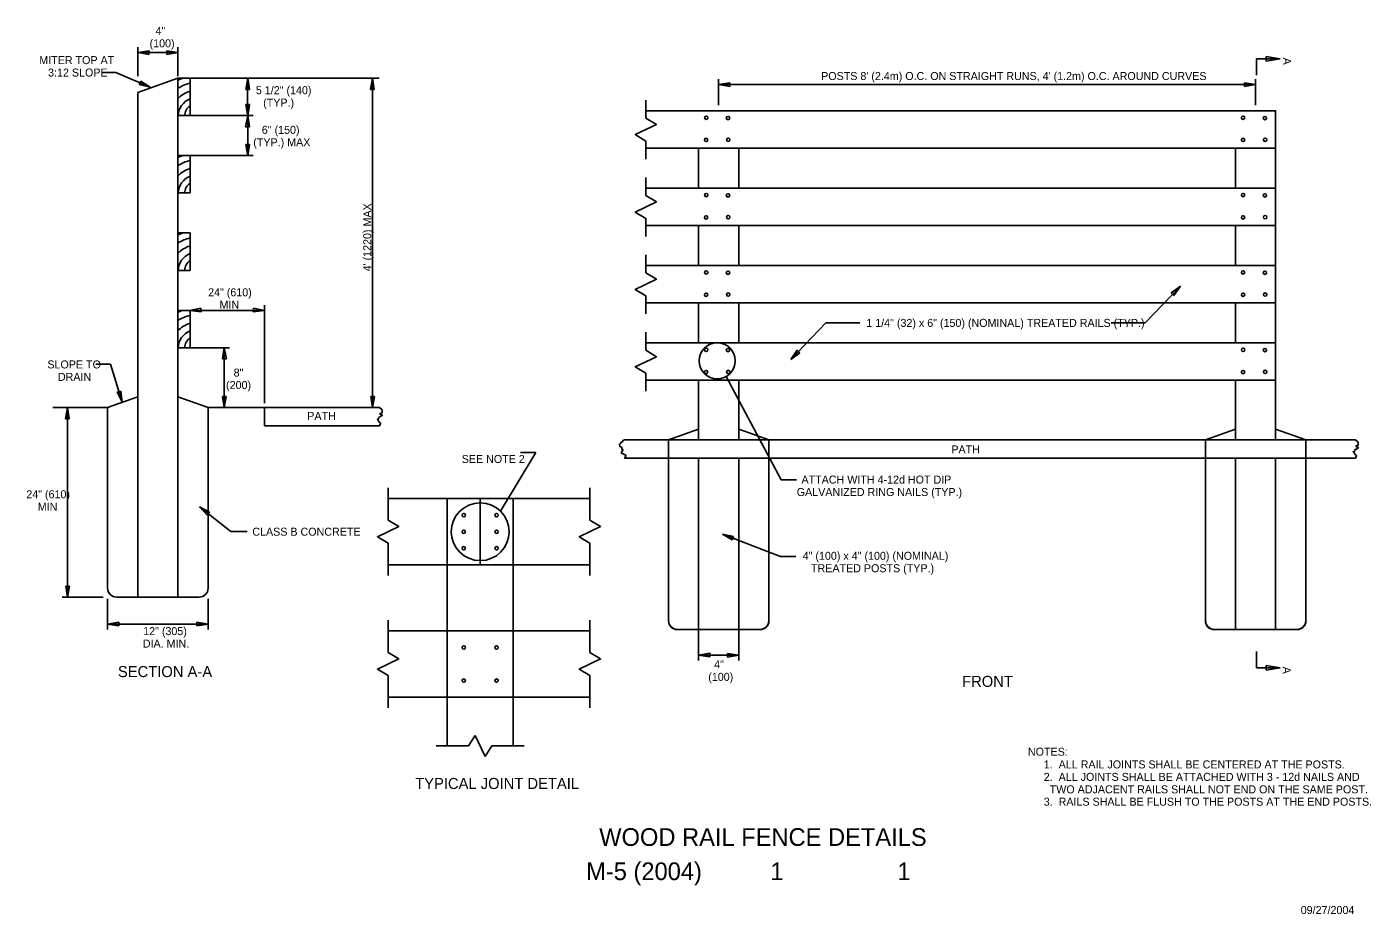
# Model space of a CAD drawing. Extents: x 1.4 to 16.5, y 0.2 to 10.2.
import ezdxf

# ---------------------------------------------------------------- set-up
doc = ezdxf.new("R2010")
doc.units = 0
for name, color, linetype in [('SD_P_Dimension Lines', 7, 'Continuous'), ('SD_P_Dimension Text', 7, 'Continuous'), ('SD_P_Frame', 7, 'Continuous'), ('SD_P_Prop Object Lines', 7, 'Continuous'), ('SD_P_Shading', 7, 'Continuous'), ('SD_P_Subtitles', 7, 'Continuous'), ('SD_X_Exist Hidden Lines', 7, 'Continuous'), ('SD_X_Exist Object Lines', 7, 'Continuous')]:
    doc.layers.add(name, color=color, linetype=linetype)

msp = doc.modelspace()

# ---------------------------------------------------------------- linework, layer by layer
at = {"layer": 'SD_P_Dimension Lines'}
for p, q in [((2.666, 9.652), (2.666, 9.98)), ((3.116, 9.652), (3.116, 9.98)), ((2.792, 9.938), (2.666, 9.92)), ((2.666, 9.92), (3.116, 9.92)), ((2.666, 9.92), (2.79, 9.896)), ((2.79, 9.896), (2.792, 9.938)), ((3.116, 9.92), (2.991, 9.94)), ((2.991, 9.94), (2.991, 9.898)), ((2.991, 9.898), (3.116, 9.92)), ((15.242, 9.665), (15.242, 9.848)), ((15.242, 9.848), (15.508, 9.848)), ((15.352, 9.874), (15.508, 9.848)), ((15.352, 9.822), (15.352, 9.874)), ((15.508, 9.848), (15.352, 9.822)), ((2.417, 9.696), (2.26, 9.696)), ((2.804, 9.529), (2.417, 9.696)), ((2.698, 9.598), (2.681, 9.56)), ((2.681, 9.56), (2.804, 9.529)), ((2.804, 9.529), (2.698, 9.598)), ((3.253, 9.63), (5.38, 9.63)), ((3.901, 9.63), (3.879, 9.505)), ((3.9, 9.63), (3.9, 9.21)), ((3.921, 9.505), (3.901, 9.63)), ((5.304, 9.63), (5.282, 9.505)), ((5.304, 9.63), (5.304, 5.928)), ((5.324, 9.504), (5.304, 9.63)), ((9.196, 9.328), (9.196, 9.62)), ((9.196, 9.56), (15.233, 9.56)), ((9.322, 9.58), (9.197, 9.56)), ((9.197, 9.56), (9.322, 9.538)), ((9.322, 9.538), (9.322, 9.58)), ((15.232, 9.56), (15.107, 9.58)), ((15.107, 9.58), (15.107, 9.538)), ((15.107, 9.538), (15.232, 9.56)), ((15.233, 9.328), (15.233, 9.62)), ((3.879, 9.505), (3.921, 9.505)), ((5.282, 9.505), (5.324, 9.504)), ((3.881, 9.334), (3.901, 9.209)), ((3.923, 9.334), (3.881, 9.334)), ((3.901, 9.209), (3.923, 9.334)), ((3.253, 9.21), (3.961, 9.21)), ((3.901, 9.21), (3.878, 9.085)), ((3.878, 9.085), (3.92, 9.085)), ((3.901, 9.21), (3.901, 8.76)), ((3.92, 9.085), (3.901, 9.21)), ((3.881, 8.884), (3.901, 8.759)), ((3.923, 8.884), (3.881, 8.884)), ((3.901, 8.759), (3.923, 8.884)), ((3.253, 8.76), (3.961, 8.76)), ((14.387, 7.293), (13.992, 6.88)), ((14.387, 7.292), (14.285, 7.217)), ((14.315, 7.188), (14.387, 7.292)), ((14.285, 7.217), (14.315, 7.188)), ((3.376, 7.044), (3.252, 7.02)), ((3.252, 7.02), (3.377, 7.002)), ((3.253, 7.02), (4.089, 7.02)), ((3.377, 7.002), (3.376, 7.044)), ((3.966, 7.044), (3.964, 7.002)), ((3.964, 7.002), (4.09, 7.02)), ((4.09, 7.02), (3.966, 7.044)), ((4.089, 7.08), (4.089, 5.977)), ((10.401, 6.88), (10.006, 6.467)), ((10.401, 6.88), (10.783, 6.88)), ((13.609, 6.88), (13.992, 6.88)), ((3.253, 6.6), (3.698, 6.6)), ((3.638, 6.6), (3.619, 6.475)), ((3.638, 6.6), (3.638, 5.928)), ((3.661, 6.475), (3.638, 6.6)), ((10.078, 6.571), (10.006, 6.466)), ((10.006, 6.466), (10.108, 6.541)), ((10.108, 6.541), (10.078, 6.571)), ((2.358, 6.415), (2.192, 6.415)), ((2.489, 5.987), (2.358, 6.415)), ((3.619, 6.475), (3.661, 6.475)), ((9.281, 6.276), (9.9, 5.116)), ((2.474, 6.113), (2.434, 6.101)), ((2.434, 6.101), (2.489, 5.987)), ((2.489, 5.987), (2.474, 6.113)), ((3.617, 6.052), (3.638, 5.927)), ((3.659, 6.052), (3.617, 6.052)), ((3.638, 5.927), (3.659, 6.052)), ((5.284, 6.053), (5.304, 5.928)), ((5.326, 6.052), (5.284, 6.053)), ((5.304, 5.928), (5.326, 6.052)), ((1.875, 5.927), (1.853, 5.802)), ((1.875, 5.928), (1.875, 3.795)), ((1.895, 5.802), (1.875, 5.927)), ((1.853, 5.802), (1.895, 5.802)), ((6.744, 4.761), (7.14, 5.421)), ((6.967, 5.421), (7.14, 5.421)), ((9.9, 5.116), (10.072, 5.116)), ((3.361, 4.811), (3.712, 4.532)), ((3.472, 4.749), (3.361, 4.811)), ((3.361, 4.811), (3.446, 4.717)), ((3.446, 4.717), (3.472, 4.749)), ((3.712, 4.532), (3.896, 4.532)), ((9.362, 4.478), (9.238, 4.504)), ((9.238, 4.504), (9.347, 4.439)), ((9.238, 4.504), (9.892, 4.252)), ((9.347, 4.439), (9.362, 4.478)), ((9.892, 4.252), (10.065, 4.252)), ((2.275, 3.795), (1.815, 3.795)), ((1.855, 3.92), (1.875, 3.795)), ((1.897, 3.92), (1.855, 3.92)), ((1.875, 3.795), (1.897, 3.92)), ((2.326, 3.777), (2.326, 3.433)), ((3.456, 3.777), (3.456, 3.433)), ((2.451, 3.513), (2.326, 3.493)), ((2.326, 3.493), (3.456, 3.493)), ((2.326, 3.493), (2.451, 3.471)), ((2.451, 3.471), (2.451, 3.513)), ((3.456, 3.493), (3.331, 3.515)), ((3.331, 3.515), (3.331, 3.473)), ((3.331, 3.473), (3.456, 3.493)), ((8.971, 3.43), (8.971, 3.083)), ((9.421, 3.43), (9.421, 3.083)), ((15.242, 3.182), (15.242, 2.999)), ((9.096, 3.165), (8.971, 3.142)), ((8.971, 3.143), (9.421, 3.143)), ((8.971, 3.142), (9.096, 3.123)), ((9.096, 3.123), (9.096, 3.165)), ((9.422, 3.143), (9.297, 3.163)), ((9.297, 3.163), (9.297, 3.121)), ((9.297, 3.121), (9.422, 3.143)), ((15.508, 2.999), (15.352, 3.026)), ((15.352, 3.026), (15.352, 2.973)), ((15.242, 2.999), (15.508, 2.999)), ((15.352, 2.973), (15.508, 2.999))]:
    msp.add_line(p, q, dxfattribs=at)
for centre, radius in [((9.18, 6.452), 0.203), ((6.515, 4.531), 0.325)]:
    msp.add_circle(centre, radius, dxfattribs=at)
at = {"layer": 'SD_P_Prop Object Lines'}
for p, q in [((3.116, 9.63), (2.666, 9.471)), ((3.116, 9.63), (3.116, 3.795)), ((3.253, 9.63), (3.116, 9.63)), ((3.253, 9.63), (3.253, 9.21)), ((2.666, 9.471), (2.666, 3.795)), ((8.378, 9.265), (15.458, 9.265)), ((15.458, 9.265), (15.458, 8.845)), ((3.253, 9.21), (3.116, 9.21)), ((8.378, 8.845), (15.458, 8.845)), ((8.971, 8.845), (8.971, 8.395)), ((9.421, 8.845), (9.421, 8.395)), ((15.008, 8.845), (15.008, 8.395)), ((15.458, 8.845), (15.458, 8.395)), ((3.253, 8.76), (3.116, 8.76)), ((3.253, 8.76), (3.253, 8.34)), ((3.253, 8.34), (3.116, 8.34)), ((8.378, 8.395), (15.458, 8.395)), ((15.458, 8.395), (15.458, 7.975)), ((3.253, 7.89), (3.116, 7.89)), ((3.253, 7.89), (3.253, 7.47)), ((8.378, 7.975), (15.458, 7.975)), ((8.971, 7.975), (8.971, 7.525)), ((9.421, 7.975), (9.421, 7.525)), ((15.008, 7.975), (15.008, 7.525)), ((15.458, 7.975), (15.458, 7.525)), ((3.253, 7.47), (3.116, 7.47)), ((8.378, 7.525), (15.458, 7.525)), ((15.458, 7.525), (15.458, 7.105)), ((8.378, 7.105), (15.458, 7.105)), ((8.971, 7.105), (8.971, 6.655)), ((9.421, 7.105), (9.421, 6.655)), ((15.008, 7.105), (15.008, 6.655)), ((15.458, 7.105), (15.458, 6.655)), ((3.253, 7.02), (3.116, 7.02)), ((3.253, 7.02), (3.253, 6.6)), ((8.378, 6.655), (15.458, 6.655)), ((15.458, 6.655), (15.458, 6.235)), ((3.253, 6.6), (3.116, 6.6)), ((8.378, 6.235), (15.458, 6.235)), ((8.971, 6.235), (8.971, 5.683)), ((9.421, 6.235), (9.421, 5.683)), ((15.008, 6.235), (15.008, 5.683)), ((15.458, 6.235), (15.458, 5.683)), ((2.326, 5.928), (2.666, 6.048)), ((3.456, 5.928), (3.116, 6.048)), ((1.711, 5.928), (2.326, 5.928)), ((2.326, 5.928), (2.326, 3.895)), ((3.456, 5.928), (5.384, 5.928)), ((3.456, 5.928), (3.456, 3.895)), ((4.089, 5.723), (4.089, 5.928)), ((4.089, 5.723), (5.384, 5.723)), ((8.971, 5.683), (8.971, 5.563)), ((9.421, 5.683), (9.421, 5.563)), ((15.008, 5.683), (15.008, 5.563)), ((15.458, 5.683), (15.458, 5.563)), ((8.138, 5.563), (16.357, 5.563)), ((8.138, 5.358), (16.357, 5.358)), ((5.48, 4.903), (7.748, 4.903)), ((6.515, 4.159), (6.515, 4.903)), ((5.48, 4.159), (7.748, 4.159)), ((6.143, 4.159), (6.143, 3.415)), ((6.887, 4.159), (6.887, 3.415)), ((2.426, 3.795), (3.356, 3.795)), ((5.48, 3.415), (7.748, 3.415)), ((5.48, 2.671), (7.748, 2.671)), ((6.143, 2.671), (6.143, 2.122)), ((6.887, 2.671), (6.887, 2.122))]:
    msp.add_line(p, q, dxfattribs=at)
for points in [[(5.384, 5.928), (5.412, 5.902), (5.412, 5.884), (5.412, 5.869), (5.408, 5.869), (5.39, 5.862), (5.39, 5.862), (5.39, 5.851), (5.412, 5.847), (5.412, 5.836), (5.397, 5.829), (5.397, 5.829), (5.375, 5.814), (5.375, 5.814), (5.375, 5.804), (5.364, 5.796), (5.357, 5.796), (5.36, 5.796), (5.368, 5.796), (5.368, 5.782), (5.368, 5.782), (5.379, 5.763), (5.382, 5.763), (5.393, 5.752), (5.393, 5.749), (5.384, 5.723)], [(8.138, 5.563), (8.118, 5.555), (8.118, 5.544), (8.118, 5.544), (8.103, 5.537), (8.103, 5.537), (8.081, 5.511), (8.085, 5.489), (8.089, 5.489), (8.107, 5.478), (8.107, 5.46), (8.118, 5.457), (8.118, 5.446), (8.103, 5.427), (8.103, 5.427), (8.103, 5.413), (8.122, 5.405), (8.14, 5.394), (8.151, 5.391), (8.151, 5.38), (8.147, 5.373), (8.138, 5.358)], [(16.357, 5.563), (16.384, 5.537), (16.384, 5.519), (16.384, 5.504), (16.381, 5.504), (16.362, 5.497), (16.362, 5.497), (16.362, 5.486), (16.384, 5.483), (16.384, 5.472), (16.37, 5.464), (16.37, 5.464), (16.348, 5.45), (16.348, 5.45), (16.348, 5.439), (16.337, 5.431), (16.329, 5.431), (16.333, 5.431), (16.34, 5.431), (16.34, 5.417), (16.34, 5.417), (16.351, 5.399), (16.355, 5.399), (16.366, 5.388), (16.366, 5.384), (16.357, 5.358)]]:
    msp.add_lwpolyline(points, dxfattribs=at)
for centre in [(9.056, 9.186), (9.301, 9.183), (15.092, 9.186), (15.338, 9.183), (9.054, 8.936), (9.304, 8.938), (15.091, 8.936), (15.34, 8.938), (9.056, 8.316), (9.301, 8.313), (15.092, 8.316), (15.338, 8.313), (9.054, 8.066), (9.304, 8.068), (15.091, 8.066), (15.34, 8.068), (9.056, 7.446), (9.301, 7.443), (15.092, 7.446), (15.338, 7.443), (9.054, 7.196), (9.304, 7.198), (15.091, 7.196), (15.34, 7.198), (9.056, 6.576), (9.301, 6.573), (15.092, 6.576), (15.338, 6.573), (9.054, 6.326), (9.304, 6.328), (15.091, 6.326), (15.34, 6.328)]:
    msp.add_circle(centre, 0.0188, dxfattribs=at)
for centre, radius, start, end in [((3.331, 9.202), 0.458, 111.1615, 118.0052), ((3.331, 9.202), 0.38, 101.8204, 124.4482), ((3.331, 9.202), 0.292, 105.463, 137.4119), ((3.331, 9.202), 0.211, 111.7053, 178.0554), ((3.331, 9.202), 0.14, 123.715, 177.0807), ((3.331, 8.332), 0.458, 111.1615, 118.0052), ((3.331, 8.332), 0.38, 101.8204, 124.4482), ((3.331, 8.332), 0.292, 105.463, 137.4119), ((3.331, 8.332), 0.211, 111.7053, 178.0554), ((3.331, 8.332), 0.14, 123.715, 177.0807), ((3.331, 7.462), 0.458, 111.1615, 118.0052), ((3.331, 7.462), 0.38, 101.8204, 124.4482), ((3.331, 7.462), 0.292, 105.463, 137.4119), ((3.331, 7.462), 0.211, 111.7053, 178.0554), ((3.331, 7.462), 0.14, 123.715, 177.0807), ((3.331, 6.592), 0.458, 111.1615, 118.0052), ((3.331, 6.592), 0.38, 101.8204, 124.4482), ((3.331, 6.592), 0.292, 105.463, 137.4119), ((3.331, 6.592), 0.211, 111.7053, 178.0554), ((3.331, 6.592), 0.14, 123.715, 177.0807), ((2.426, 3.895), 0.1, 180, 270), ((3.356, 3.895), 0.1, 270, 360)]:
    msp.add_arc(centre, radius, start, end, dxfattribs=at)
at = {"layer": 'SD_P_Shading'}
for points in [[(3.253, 9.63), (3.253, 9.21), (3.116, 9.21), (3.116, 9.63)], [(8.378, 9.265), (15.458, 9.265), (15.458, 8.845), (8.378, 8.845), (8.378, 8.923), (8.258, 8.996), (8.497, 9.109), (8.378, 9.183)], [(3.253, 8.76), (3.253, 8.34), (3.116, 8.34), (3.116, 8.76)], [(8.378, 8.395), (8.378, 8.313), (8.497, 8.239), (8.258, 8.126), (8.378, 8.053), (8.378, 7.975), (15.458, 7.975), (15.458, 8.395)], [(3.253, 7.89), (3.253, 7.47), (3.116, 7.47), (3.116, 7.89)], [(8.378, 7.525), (8.378, 7.443), (8.497, 7.369), (8.258, 7.256), (8.378, 7.183), (8.378, 7.105), (15.458, 7.105), (15.458, 7.525)], [(3.253, 7.02), (3.253, 6.6), (3.116, 6.6), (3.116, 7.02)], [(8.378, 6.655), (8.378, 6.573), (8.497, 6.499), (8.258, 6.386), (8.378, 6.313), (8.378, 6.235), (15.458, 6.235), (15.458, 6.655)], [(3.116, 6.048), (3.456, 5.928), (3.456, 3.895), (3.448, 3.856), (3.427, 3.824), (3.392, 3.802), (3.356, 3.795), (2.426, 3.795), (2.389, 3.802), (2.355, 3.824), (2.333, 3.857), (2.326, 3.895), (2.326, 5.928), (2.666, 6.048), (2.666, 3.795), (3.116, 3.795)], [(4.089, 5.928), (4.089, 5.723), (5.384, 5.723), (5.393, 5.749), (5.392, 5.755), (5.382, 5.763), (5.379, 5.763), (5.368, 5.782), (5.368, 5.796), (5.364, 5.796), (5.375, 5.804), (5.375, 5.814), (5.397, 5.829), (5.404, 5.833), (5.412, 5.836), (5.412, 5.847), (5.39, 5.851), (5.39, 5.862), (5.408, 5.869), (5.412, 5.869), (5.412, 5.877), (5.412, 5.902), (5.384, 5.928)], [(9.421, 5.683), (9.761, 5.563), (9.761, 3.53), (9.754, 3.492), (9.732, 3.46), (9.698, 3.437), (9.661, 3.43), (8.732, 3.43), (8.695, 3.437), (8.661, 3.46), (8.639, 3.492), (8.632, 3.53), (8.632, 5.563), (8.971, 5.683), (8.971, 5.563), (8.632, 5.563), (8.632, 5.358), (8.971, 5.358), (8.971, 3.43), (9.421, 3.43), (9.421, 5.358), (9.761, 5.358), (9.761, 5.563), (9.421, 5.563), (9.421, 5.563)], [(15.458, 5.683), (15.798, 5.563), (15.798, 3.53), (15.79, 3.492), (15.769, 3.46), (15.735, 3.437), (15.698, 3.43), (14.768, 3.43), (14.732, 3.437), (14.698, 3.46), (14.676, 3.492), (14.668, 3.53), (14.668, 5.563), (15.008, 5.683), (15.008, 5.563), (14.668, 5.563), (14.668, 5.358), (15.008, 5.358), (15.008, 3.43), (15.458, 3.43), (15.458, 5.358), (15.798, 5.358), (15.798, 5.563), (15.458, 5.563)], [(8.138, 5.563), (8.118, 5.555), (8.118, 5.544), (8.103, 5.537), (8.081, 5.511), (8.085, 5.489), (8.087, 5.489), (8.107, 5.478), (8.107, 5.46), (8.118, 5.457), (8.118, 5.446), (8.103, 5.427), (8.103, 5.413), (8.122, 5.405), (8.14, 5.394), (8.151, 5.391), (8.151, 5.38), (8.151, 5.38), (8.138, 5.358), (8.632, 5.358), (8.632, 5.358), (9.761, 5.358), (9.761, 5.358), (14.668, 5.358), (14.668, 5.358), (15.798, 5.358), (15.798, 5.358), (16.357, 5.358), (16.366, 5.384), (16.365, 5.391), (16.355, 5.399), (16.351, 5.399), (16.34, 5.417), (16.34, 5.431), (16.337, 5.431), (16.348, 5.439), (16.348, 5.45), (16.37, 5.464), (16.377, 5.468), (16.384, 5.472), (16.384, 5.483), (16.362, 5.486), (16.362, 5.497), (16.381, 5.504), (16.384, 5.504), (16.384, 5.512), (16.384, 5.537), (16.357, 5.563), (15.798, 5.563), (15.798, 5.563), (14.668, 5.563), (14.678, 5.563), (9.761, 5.563), (9.761, 5.563), (8.632, 5.563), (8.632, 5.563)], [(5.48, 4.903), (5.48, 4.661), (5.599, 4.588), (5.36, 4.475), (5.48, 4.401), (5.48, 4.159), (7.748, 4.159), (7.748, 4.401), (7.629, 4.475), (7.868, 4.588), (7.748, 4.661), (7.748, 4.903)], [(5.48, 3.415), (5.48, 3.173), (5.599, 3.1), (5.36, 2.987), (5.48, 2.913), (5.48, 2.671), (7.748, 2.671), (7.748, 2.913), (7.629, 2.987), (7.868, 3.1), (7.748, 3.173), (7.748, 3.415)]]:
    msp.add_lwpolyline(points, close=True, dxfattribs=at)
at = {"layer": 'SD_X_Exist Hidden Lines'}
for p, q in [((8.632, 5.358), (8.632, 3.53)), ((8.971, 5.358), (8.971, 3.43)), ((9.421, 5.358), (9.421, 3.43)), ((9.761, 5.358), (9.761, 3.53)), ((14.668, 5.358), (14.668, 3.53)), ((15.008, 5.358), (15.008, 3.43)), ((15.458, 5.358), (15.458, 3.43)), ((15.798, 5.358), (15.798, 3.53)), ((6.143, 3.415), (6.143, 2.671)), ((6.887, 3.415), (6.887, 2.671)), ((8.732, 3.43), (9.661, 3.43)), ((14.768, 3.43), (15.698, 3.43))]:
    msp.add_line(p, q, dxfattribs=at)
for centre, start, end in [((8.732, 3.53), 180, 270), ((9.661, 3.53), 270, 360), ((14.768, 3.53), 180, 270), ((15.698, 3.53), 270, 360)]:
    msp.add_arc(centre, 0.1, start, end, dxfattribs=at)
at = {"layer": 'SD_X_Exist Object Lines'}
for p, q in [((8.378, 9.383), (8.378, 9.183)), ((8.258, 8.996), (8.497, 9.109)), ((8.378, 9.183), (8.497, 9.109)), ((8.258, 8.996), (8.378, 8.923)), ((8.378, 8.923), (8.378, 8.722)), ((8.378, 8.513), (8.378, 8.313)), ((8.378, 8.313), (8.497, 8.239)), ((8.258, 8.126), (8.497, 8.239)), ((8.258, 8.126), (8.378, 8.053)), ((8.378, 8.053), (8.378, 7.852)), ((8.378, 7.643), (8.378, 7.443)), ((8.378, 7.443), (8.497, 7.369)), ((8.258, 7.256), (8.497, 7.369)), ((8.258, 7.256), (8.378, 7.183)), ((8.378, 7.183), (8.378, 6.982)), ((8.378, 6.773), (8.378, 6.573)), ((8.258, 6.386), (8.497, 6.499)), ((8.378, 6.573), (8.497, 6.499)), ((8.258, 6.386), (8.378, 6.313)), ((8.378, 6.313), (8.378, 6.112)), ((8.632, 5.563), (8.971, 5.683)), ((9.421, 5.683), (9.761, 5.563)), ((14.668, 5.563), (15.008, 5.683)), ((15.798, 5.563), (15.458, 5.683)), ((5.48, 5.026), (5.48, 4.661)), ((7.748, 5.026), (7.748, 4.661)), ((6.143, 4.903), (6.143, 4.159)), ((6.887, 4.903), (6.887, 4.159)), ((5.36, 4.475), (5.599, 4.588)), ((5.48, 4.661), (5.599, 4.588)), ((7.629, 4.475), (7.868, 4.588)), ((7.748, 4.661), (7.868, 4.588)), ((5.36, 4.475), (5.48, 4.401)), ((5.48, 4.401), (5.48, 4.037)), ((7.629, 4.475), (7.748, 4.401)), ((7.748, 4.401), (7.748, 4.037)), ((5.48, 3.538), (5.48, 3.173)), ((7.748, 3.538), (7.748, 3.173)), ((5.36, 2.987), (5.599, 3.1)), ((5.48, 3.173), (5.599, 3.1)), ((7.629, 2.987), (7.868, 3.1)), ((7.748, 3.173), (7.868, 3.1)), ((5.36, 2.987), (5.48, 2.913)), ((5.48, 2.913), (5.48, 2.549)), ((7.629, 2.987), (7.748, 2.913)), ((7.748, 2.913), (7.748, 2.549)), ((6.02, 2.122), (6.385, 2.122)), ((6.385, 2.122), (6.458, 2.241)), ((6.571, 2.002), (6.458, 2.241)), ((6.571, 2.002), (6.645, 2.122)), ((6.645, 2.122), (7.009, 2.122))]:
    msp.add_line(p, q, dxfattribs=at)
for centre in [(6.33, 4.717), (6.699, 4.717), (6.33, 4.531), (6.699, 4.531), (6.33, 4.345), (6.699, 4.345), (6.33, 3.229), (6.699, 3.229), (6.33, 2.857), (6.699, 2.857)]:
    msp.add_circle(centre, 0.0188, dxfattribs=at)

# ---------------------------------------------------------------- texts
at = {"layer": 'SD_P_Dimension Text'}
for s, p in [('4"', (2.865, 10.118)), ('(100)', (2.798, 9.978)), ('MITER TOP AT', (1.558, 9.789)), ('3:12 SLOPE', (1.657, 9.649)), ("POSTS 8' (2.4m) O.C. ON STRAIGHT RUNS, 4' (1.2m) O.C. AROUND CURVES", (10.348, 9.61)), ('5 1/2" (140)', (3.993, 9.451)), ('(TYP.)', (4.075, 9.311)), ('6" (150)', (4.06, 9.005)), ('(TYP.) MAX', (3.964, 8.865)), ('24" (610)', (3.456, 7.178)), ('MIN', (3.585, 7.038)), ('1 1/4" (32) x 6" (150) (NOMINAL) TREATED RAILS (TYP.)', (10.856, 6.834)), ('SLOPE TO', (1.649, 6.367)), ('8"', (3.743, 6.275)), ('DRAIN', (1.767, 6.227)), ('(200)', (3.658, 6.135)), ('PATH', (4.571, 5.788)), ('PATH', (11.812, 5.411)), ('SEE NOTE 2', (6.307, 5.304)), ('ATTACH WITH 4-12d HOT DIP', (10.127, 5.072)), ('24" (610)', (1.412, 4.907)), ('GALVANIZED RING NAILS (TYP.)', (10.074, 4.932)), ('MIN', (1.541, 4.767)), ('CLASS B CONCRETE', (3.953, 4.486)), ('4" (100) x 4" (100) (NOMINAL)', (10.141, 4.215)), ('TREATED POSTS (TYP.)', (10.234, 4.075)), ('12" (305)', (2.726, 3.368)), ('DIA. MIN.', (2.722, 3.228)), ('4"', (9.145, 2.994)), ('(100)', (9.079, 2.854)), ('NOTES:', (12.673, 2.012)), ('2.  ALL JOINTS SHALL BE ATTACHED WITH 3 - 12d NAILS AND', (12.851, 1.729)), ('1.  ALL RAIL JOINTS SHALL BE CENTERED AT THE POSTS.', (12.851, 1.869)), ('  TWO ADJACENT RAILS SHALL NOT END ON THE SAME POST.', (12.851, 1.589)), ('3.  RAILS SHALL BE FLUSH TO THE POSTS AT THE END POSTS.', (12.851, 1.45))]:
    msp.add_text(s, height=0.09, dxfattribs=at).set_placement(p)
for s, rotation, p in [('A', 270, (15.541, 9.862)), ("4' (1220) MAX", 90, (5.29, 7.458)), ('A', 270, (15.538, 3.013))]:
    msp.add_text(s, height=0.09, rotation=rotation, dxfattribs=at).set_placement(p)
at = {"layer": 'SD_P_Frame'}
for s, height, p in [('WOOD RAIL FENCE DETAILS', 0.19899, (7.853, 0.998)), ('M-5 (2004)', 0.199, (7.706, 0.613)), ('1', 0.199, (9.777, 0.613)), ('1', 0.199, (11.206, 0.613)), ('09/27/2004', 0.09, (15.74, 0.232))]:
    msp.add_text(s, height=height, dxfattribs=at).set_placement(p)
at = {"layer": 'SD_P_Subtitles'}
for s, p in [('SECTION A-A', (2.442, 2.896)), ('FRONT', (11.933, 2.786)), ('TYPICAL JOINT DETAIL', (5.784, 1.638))]:
    msp.add_text(s, height=0.124, dxfattribs=at).set_placement(p)

doc.saveas('drawing.dxf')
